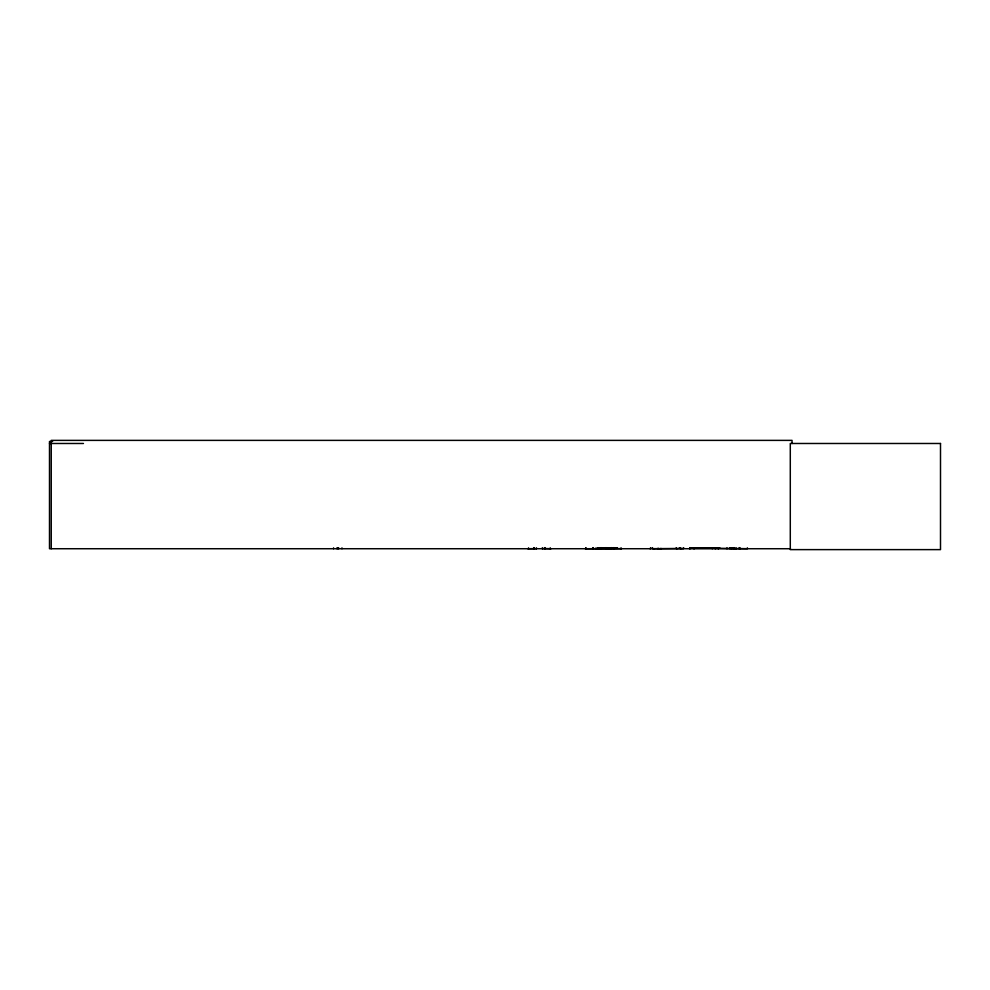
<?xml version="1.0" encoding="UTF-8"?>
<svg xmlns="http://www.w3.org/2000/svg" width="990" height="990" viewBox="0 0 990 990"><rect width="100%" height="100%" fill="white"/><g stroke="black" fill="none" stroke-linecap="round" stroke-linejoin="round"><path stroke-width="1.49" d="M714.929 548.596L714.978 547.854M729.642 548.596L729.692 547.854M585.35 548.732L621.596 548.621M598.096 548.695L598.17 547.854M610.83 548.596L610.917 547.854M527.757 548.732L536.295 548.621M611.474 548.596L611.288 547.631M649.923 548.695L650.591 547.928M653.301 548.683L683.768 548.448M653.759 548.732L654.402 548.732M657.62 548.707L658.461 548.472M658.672 548.707L657.793 548.448M660.256 548.707L661.097 548.472M660.899 548.707L661.283 548.732M676.244 547.891L676.281 548.472M677.123 548.707L676.244 548.262M678.917 548.472L679.511 547.891M680.489 547.891L680.316 548.707M682.952 548.707L683.744 547.891M585.771 548.621L585.832 547.928M718.158 548.621L718.27 547.928M607.179 548.621L607.291 547.928M52.594 441.49L49.5 441.49L49.5 548.732L790.49 548.732M49.5 443.483L83.457 443.483M597.614 548.039L617.438 548.039M690.364 548.039L719.817 548.039M597.576 548.324L617.475 548.299M690.327 548.324L719.854 548.299M542.31 548.732L542.31 547.854L542.409 548.51L551.046 548.695M689.844 547.928L747.487 548.695L747.376 547.854M694.163 548.621L694.064 547.928M733.281 548.621L733.182 547.928M681.293 548.707L680.489 548.262M608.961 548.621L608.825 547.854M608.466 548.621L608.392 547.928L608.33 548.732M730.422 548.596L730.373 547.854M792.037 443.483L792.037 440.377L51.245 440.377L51.245 548.732M739.159 547.631L739.233 548.732M734.234 547.631L734.221 548.732M733.07 547.854L733.07 548.732M726.982 547.854L726.982 548.732M718.369 547.854L718.369 548.732M715.659 547.854L715.659 548.732M712.28 547.854L712.28 548.732M693.953 547.854L693.953 548.732M690.216 547.631L690.067 548.732M689.733 547.854L689.733 548.732M652.521 547.631L652.521 548.732M650.801 547.854L650.702 548.732M621.077 547.854L621.077 548.732M614.035 547.631L614.035 548.732M613.614 547.631L613.614 548.732M611.61 547.854L611.61 548.732M611.139 547.631L611.139 548.732M607.39 547.854L607.39 548.732M606.128 547.631L606.128 548.732M605.707 547.631L605.707 548.732M601.277 547.631L601.277 548.732M600.856 547.631L600.856 548.732M598.665 547.854L598.665 548.732M596.067 547.854L596.067 548.732M593.381 547.631L593.381 548.732M592.948 547.631L592.948 548.732M585.907 547.854L585.907 548.732M550.279 547.854L550.279 548.732M544.896 547.631L544.896 548.732M544.624 547.631L544.624 548.732M536.481 547.854L536.481 548.732M534.179 547.631L534.179 548.732M533.895 547.631L533.895 548.732M528.524 547.854L528.524 548.732M341.971 547.854L341.971 548.732M338.667 547.854L338.667 548.732M337.825 547.854L337.825 548.732M336.922 547.854L336.922 548.732M333.556 547.854L333.556 548.732M940.5 443.483L790.292 443.483L790.292 549.623L940.5 549.623L940.5 443.483M739.79 548.732L739.79 547.631L739.703 548.732M736.053 548.732L736.053 547.854L735.941 548.732M731.573 548.732L731.56 547.854L731.449 548.732"/></g></svg>
